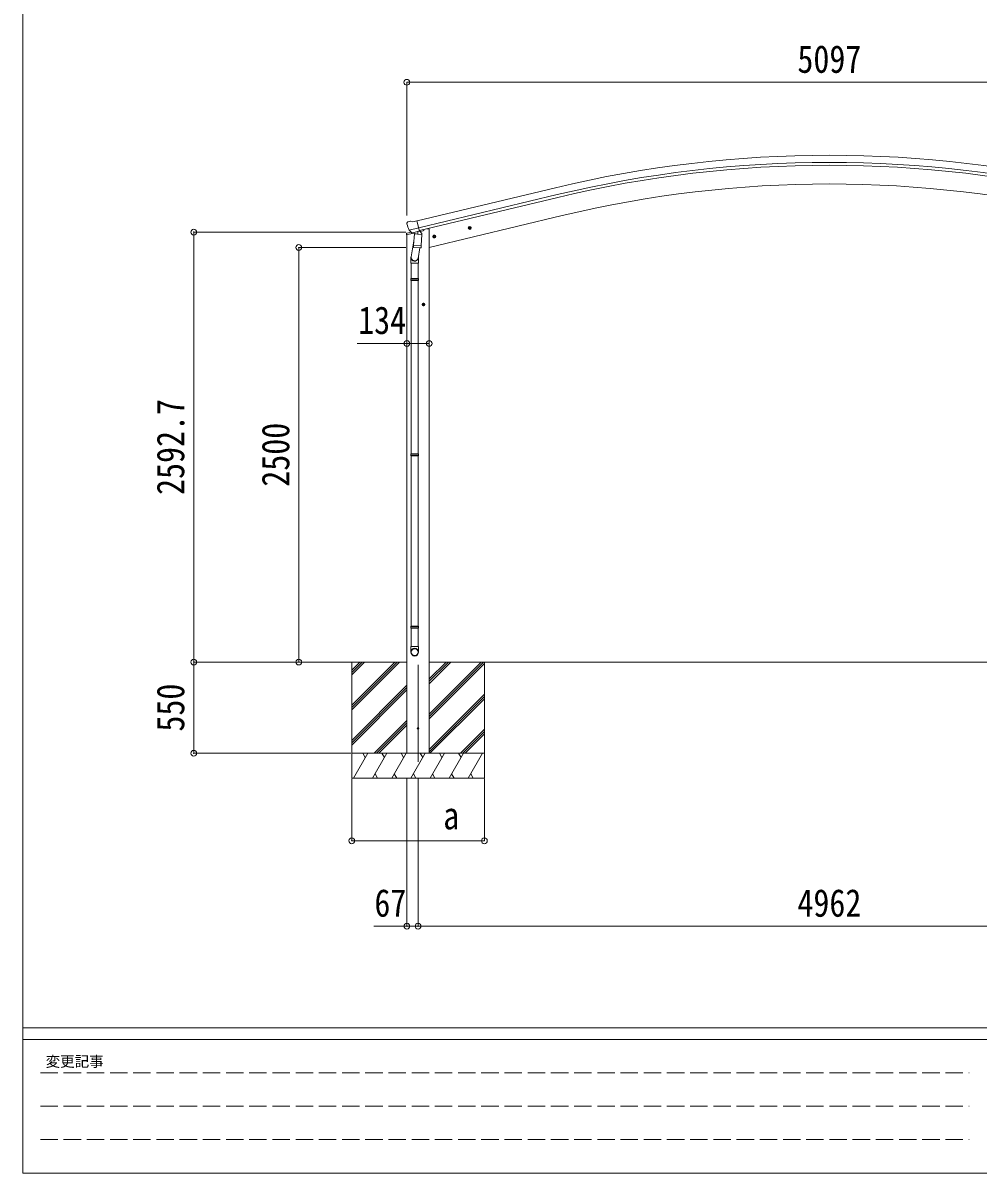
# Model space of a CAD drawing. Units: millimetres at full size. Extents: x -9783 to 9892, y -6828 to 6752.
# Drawn here: x -9783 to -4022, y -6828 to 107 of the extents above; entities that cross this region are included whole.
import ezdxf
from ezdxf.enums import TextEntityAlignment as Align

# ---------------------------------------------------------------- set-up
doc = ezdxf.new("R2010")
doc.units = ezdxf.units.MM
doc.header["$LTSCALE"] = 35
doc.header["$PDMODE"] = 32
doc.header["$PDSIZE"] = 35
doc.linetypes.add('DASHED3', pattern=[4, 3, -1])
for name, color, linetype, lineweight in [('0-0_0', 7, 'Continuous', 9), ('0-1_本体', 4, 'Continuous', 9), ('0-2_部品', 7, 'Continuous', 9), ('0-8_PARTS2', 2, 'Continuous', 9), ('0-A_寸法', 6, 'Continuous', 9), ('F-0_240', 7, 'Continuous', 9)]:
    doc.layers.add(name, color=color, linetype=linetype, lineweight=lineweight)
doc.styles.add('ＭＳ ゴシック', font='')
doc.styles.get('ＭＳ ゴシック').set_extended_font_data('MS Gothic')

msp = doc.modelspace()

# ---------------------------------------------------------------- linework, layer by layer
at = {"layer": '0-0_0'}
for p, q in [((-7466.81, -3746.69), (-7979.03, -3746.7)), ((-7799.81, -3795.3), (-7751.21, -3746.69)), ((-7799.81, -3746.7), (-7799.81, -4446.7)), ((-7799.81, -4007.43), (-7539.08, -3746.7)), ((-7799.81, -4021.57), (-7524.94, -3746.7)), ((-7799.81, -4035.71), (-7510.8, -3746.7)), ((-7799.81, -3823.58), (-7722.93, -3746.7)), ((-7799.81, -3809.44), (-7737.07, -3746.7)), ((-7332.81, -4060.93), (-7018.58, -3746.7)), ((-7332.81, -4075.07), (-7004.44, -3746.7)), ((-7332.81, -3877.08), (-7202.43, -3746.7)), ((-7332.81, -3862.94), (-7216.57, -3746.7)), ((-7332.81, -3848.8), (-7230.71, -3746.7)), ((-7332.81, -3746.7), (-2505.19, -3746.7)), ((-7332.81, -4089.21), (-6999.81, -3756.21)), ((-6999.81, -3746.7), (-6999.81, -4446.7)), ((-7799.81, -4219.56), (-7466.81, -3886.56)), ((-7799.81, -4233.7), (-7466.81, -3900.7)), ((-7799.81, -4247.84), (-7466.81, -3914.84)), ((-7332.81, -4273.06), (-6999.81, -3940.06)), ((-7332.81, -4287.2), (-6999.81, -3954.2)), ((-7328.17, -4296.7), (-6999.81, -3968.34)), ((-7664.82, -4296.7), (-7466.81, -4098.69)), ((-7650.68, -4296.7), (-7466.81, -4112.83)), ((-7636.53, -4296.7), (-7466.81, -4126.98)), ((-7144.32, -4296.7), (-6999.81, -4152.19)), ((-7130.18, -4296.7), (-6999.81, -4166.33)), ((-7116.03, -4296.7), (-6999.81, -4180.48)), ((-6999.81, -4296.7), (-7799.81, -4296.7)), ((-7789.52, -4446.7), (-7702.92, -4296.7)), ((-7717.92, -4322.68), (-7732.92, -4296.7)), ((-7674.05, -4446.7), (-7587.45, -4296.7)), ((-7602.45, -4322.68), (-7617.45, -4296.7)), ((-7558.58, -4446.7), (-7471.98, -4296.7)), ((-7486.98, -4322.68), (-7501.98, -4296.7)), ((-7332.81, -4296.7), (-7466.81, -4296.7)), ((-7443.11, -4446.7), (-7356.51, -4296.7)), ((-7371.51, -4322.68), (-7386.51, -4296.7)), ((-7327.64, -4446.7), (-7241.04, -4296.7)), ((-7256.04, -4322.68), (-7271.04, -4296.7)), ((-7212.17, -4446.7), (-7125.57, -4296.7)), ((-7155.57, -4296.7), (-7140.57, -4322.68)), ((-7096.7, -4446.7), (-7010.1, -4296.7)), ((-7659.05, -4420.72), (-7644.05, -4446.7)), ((-7543.58, -4420.72), (-7528.58, -4446.7)), ((-7428.11, -4420.72), (-7413.11, -4446.7)), ((-7312.64, -4420.72), (-7297.64, -4446.7)), ((-7197.17, -4420.72), (-7182.17, -4446.7)), ((-7081.7, -4420.72), (-7066.7, -4446.7)), ((-7799.81, -4446.7), (-6999.81, -4446.7))]:
    msp.add_line(p, q, dxfattribs=at)
at = {"layer": '0-1_本体'}
for p, q in [((-7405.88, -1086.42), (-6570.16, -885.81)), ((-7395.8, -1128.42), (-6560.08, -927.79)), ((-7391.87, -1144.79), (-6556.15, -944.15)), ((-7332.81, -1246.82), (-6529.77, -1054.03)), ((-7466.81, -1169.98), (-7466.81, -4296.7)), ((-7332.81, -1133.7), (-7345.68, -1133.7)), ((-7332.81, -1133.7), (-7332.81, -4296.7))]:
    msp.add_line(p, q, dxfattribs=at)
for radius in [7073, 7029.83, 7013, 6900]:
    msp.add_arc((-4919, -7763.38), radius, 76.5, 103.5, dxfattribs=at)
at = {"layer": '0-2_部品'}
for p, q in [((-7467.25, -1102.35), (-7466.98, -1103.5)), ((-7463.03, -1093.78), (-7466.89, -1100.07)), ((-7459.94, -1091.53), (-7446.76, -1088.36)), ((-7432.2, -1091.04), (-7445.46, -1088.34)), ((-7432.2, -1091.04), (-7406.27, -1084.81)), ((-7469.28, -1170.57), (-7426.35, -1160.26)), ((-7469.28, -1163.68), (-7469.28, -1170.57)), ((-7440.04, -1154.3), (-7466.98, -1160.76)), ((-7453.2, -1142.66), (-7395.69, -1128.85)), ((-7436.35, -1157.57), (-7452.72, -1143.08)), ((-7433.64, -1158.14), (-7426.12, -1156.33)), ((-7432.8, -1158.03), (-7431.27, -1157.66)), ((-7431.27, -1157.66), (-7394.57, -1148.85)), ((-7429.43, -1157.89), (-7429.49, -1158.63)), ((-7428.73, -1159.67), (-7402.91, -1166.11)), ((-7421.81, -1165.02), (-7426.49, -1231.85)), ((-7376.12, -1168.21), (-7421.81, -1165.02)), ((-7420.04, -1161.84), (-7420.27, -1165.13)), ((-7400.52, -1150.67), (-7401.54, -1165.28)), ((-7394.57, -1148.85), (-7393.04, -1148.48)), ((-7391.48, -1146.38), (-7390.54, -1146.45)), ((-7390.54, -1146.45), (-7377.23, -1161.76)), ((-7386.78, -1150.77), (-7368.56, -1146.39)), ((-7380.8, -1235.05), (-7376.12, -1168.21)), ((-7377.23, -1161.76), (-7377.67, -1168.1)), ((-7364.72, -1138.27), (-7364.72, -1141.53)), ((-7292.25, -1177.96), (-7311.7, -1182.63)), ((-7309.27, -1182.05), (-7307.14, -1174.85)), ((-7307.14, -1174.85), (-7299.84, -1173.1)), ((-7299.64, -1190.02), (-7304.31, -1170.57)), ((-7299.84, -1173.1), (-7294.68, -1178.54)), ((-7078.33, -1126.6), (-7097.78, -1131.27)), ((-7095.35, -1130.69), (-7093.22, -1123.49)), ((-7090.19, -1136.13), (-7095.35, -1130.69)), ((-7093.22, -1123.49), (-7085.92, -1121.74)), ((-7085.72, -1138.66), (-7090.39, -1119.21)), ((-7085.92, -1121.74), (-7080.76, -1127.18)), ((-7424.75, -1207.09), (-7440.67, -1303.26)), ((-7427.34, -1244.32), (-7426.47, -1231.86)), ((-7426.95, -1245.68), (-7426.95, -1245.68)), ((-7380.8, -1235.05), (-7426.49, -1231.85)), ((-7425.5, -1246.46), (-7383.8, -1249.37)), ((-7380.81, -1235.05), (-7381.7, -1247.75)), ((-7304.11, -1187.49), (-7309.27, -1182.05)), ((-7442.82, -1340.42), (-7442.82, -1306.07)), ((-7389.23, -1249), (-7399.96, -1312.58)), ((-7396.82, -1305.76), (-7396.82, -1340.42)), ((-7396.82, -1340.42), (-7442.82, -1340.42)), ((-7440.82, -1340.42), (-7440.82, -1434.42)), ((-7398.82, -1340.42), (-7398.82, -1434.42)), ((-7442.82, -1436.42), (-7441.82, -1434.42)), ((-7396.82, -1436.42), (-7442.82, -1436.42)), ((-7396.82, -1444.42), (-7442.82, -1444.42)), ((-7397.82, -1434.42), (-7441.82, -1434.42)), ((-7397.82, -1446.42), (-7441.82, -1446.42)), ((-7440.82, -1446.42), (-7440.82, -2490.76)), ((-7398.82, -1446.42), (-7398.82, -2490.76)), ((-7396.82, -1436.42), (-7397.82, -1434.42)), ((-7396.82, -1444.42), (-7397.82, -1446.42)), ((-7396.82, -1436.42), (-7396.82, -1444.42)), ((-7356.61, -1590.21), (-7376.61, -1590.21)), ((-7374.11, -1590.21), (-7370.36, -1583.71)), ((-7370.36, -1596.71), (-7374.11, -1590.21)), ((-7370.36, -1583.71), (-7362.86, -1583.71)), ((-7366.61, -1600.21), (-7366.61, -1580.21)), ((-7362.86, -1583.71), (-7359.1, -1590.21)), ((-7442.82, -2492.76), (-7441.82, -2490.76)), ((-7396.82, -2492.76), (-7442.82, -2492.76)), ((-7397.82, -2490.76), (-7441.82, -2490.76)), ((-7396.82, -2492.76), (-7397.82, -2490.76)), ((-7396.82, -2492.76), (-7396.82, -2500.76)), ((-7396.82, -2500.76), (-7442.82, -2500.76)), ((-7397.82, -2502.76), (-7441.82, -2502.76)), ((-7440.82, -2502.76), (-7440.82, -3530.8)), ((-7398.82, -2502.76), (-7398.82, -3530.8)), ((-7396.82, -2500.76), (-7397.82, -2502.76)), ((-7442.82, -3532.8), (-7441.82, -3530.8)), ((-7396.82, -3532.8), (-7442.82, -3532.8)), ((-7397.82, -3530.8), (-7441.82, -3530.8)), ((-7396.82, -3532.8), (-7397.82, -3530.8)), ((-7396.82, -3532.8), (-7396.82, -3540.8)), ((-7396.82, -3540.8), (-7442.82, -3540.8)), ((-7397.82, -3542.8), (-7441.82, -3542.8)), ((-7440.82, -3542.8), (-7440.82, -3652.8)), ((-7398.82, -3542.8), (-7398.82, -3652.8)), ((-7396.82, -3540.8), (-7397.82, -3542.8)), ((-7442.82, -3686.94), (-7442.82, -3652.8)), ((-7396.82, -3652.8), (-7442.82, -3652.8)), ((-7396.82, -3686.94), (-7396.82, -3652.8))]:
    msp.add_line(p, q, dxfattribs=at)
for points in [[(-7400.84, -1150.26), (-7391.11, -1147.93), (-7406.27, -1084.81)], [(-7453.47, -1142.08), (-7452.88, -1142.93), (-7452.72, -1143.08)], [(-7400.84, -1150.26), (-7401.07, -1150.41), (-7425.84, -1156.36), (-7426.12, -1156.33)], [(-7294.68, -1178.54), (-7296.81, -1185.74), (-7304.11, -1187.49)], [(-7080.76, -1127.18), (-7082.89, -1134.38), (-7090.19, -1136.13)], [(-7442.82, -1436.42), (-7442.82, -1444.42), (-7441.82, -1446.42)], [(-7359.1, -1590.21), (-7362.86, -1596.71), (-7370.36, -1596.71)], [(-7442.82, -2492.76), (-7442.82, -2500.76), (-7441.82, -2502.76)], [(-7442.82, -3532.8), (-7442.82, -3540.8), (-7441.82, -3542.8)]]:
    msp.add_lwpolyline(points, dxfattribs=at)
for centre, radius in [((-7301.98, -1180.29), 8.5), ((-7301.98, -1180.29), 7.7), ((-7301.98, -1180.29), 6.5), ((-7088.05, -1128.94), 8.5), ((-7088.05, -1128.94), 7.7), ((-7088.05, -1128.94), 6.5), ((-7366.61, -1590.21), 8.5), ((-7366.61, -1590.21), 7.7), ((-7366.61, -1590.21), 6.5)]:
    msp.add_circle(centre, radius, dxfattribs=at)
at = {"layer": '0-2_部品', "color": 4}
msp.add_circle((-7399.81, -4146.7), 5, dxfattribs=at)
at = {"layer": '0-2_部品'}
for centre, radius, start, end in [((-7270.17, -1056.25), 202.4, 193.5, 205.09125), ((-7458.77, -1096.39), 5, 103.5, 148.5), ((-7446.05, -1091.28), 3, 78.5, 103.5), ((-7466.28, -1163.68), 3, 103.5, 180), ((-7432.92, -1157.54), 0.5, 248.23754, 283.5), ((-7429.93, -1157.86), 0.5, 356, 103.5), ((-7428.49, -1158.7), 1, 176, 256), ((-7402.56, -1165.14), 1.03, 250.03897, 351.96569), ((-7399.92, -1150.76), 0.604, 100.59842, 172.20595), ((-7393.15, -1148), 0.5, 283.5, 318.76246), ((-7369.72, -1141.53), 5, 283.5, 0), ((-7425.4, -1244.49), 1.95, 175.04017, 217.47766), ((-7425.36, -1244.46), 2, 217.40962, 266), ((-7383.66, -1247.38), 2, 266, 349.46843), ((-7412.82, -1306.07), 30, 177.45142, 180)]:
    msp.add_arc(centre, radius, start, end, dxfattribs=at)
for centre, major_axis, ratio, start_param, end_param in [((-7464.33, -1101.64), (-1.57, -2.57), 0.99628, 4.712389, 5.4996506), ((-7434.36, -1155.31), (-0.73, -2.92), 0.997631, 5.8041905, 6.6006116), ((-7434.3, -1155.09), (2.63, 3.16), 0.650902, 4.0958226, 4.1686332), ((-7434.33, -1155.21), (-0.73, -2.92), 0.997631, 0.3902369, 0.4789948), ((-7419.82, -1305.76), (23, 0), 0.996195, 2.5560258, 6.5663028), ((-7419.82, -1305.76), (21, 0), 0.996195, 2.9349147, 5.9512394), ((-7419.82, -3685.19), (-23, 0), 0.996195, 3.1415927, 6.2831853), ((-7419.82, -3686.94), (-23, 0), 0.996195, 3.1415927, 6.2831853), ((-7419.82, -3686.94), (0, -23.43), 0.981806, 4.712389, 7.8539816)]:
    msp.add_ellipse(centre, major_axis=major_axis, ratio=ratio, start_param=start_param, end_param=end_param, dxfattribs=at)
msp.add_ellipse((-7419.82, -3686.94), major_axis=(21, 0), ratio=0.996195, dxfattribs=at)
at = {"layer": '0-8_PARTS2', "color": 6}
msp.add_line((-7467.31, -250.3), (-2370.29, -250.3), dxfattribs=at)
at = {"layer": '0-8_PARTS2'}
msp.add_line((-7399.81, -4347.64), (-7399.81, -3763.69), dxfattribs=at)
at = {"layer": '0-A_寸法'}
for p, q in [((-7467.31, -250.3), (-7467.31, -1052.63)), ((-8753.09, -1154), (-7474.26, -1154)), ((-8753.09, -3746.7), (-8753.09, -1154)), ((-8119.38, -1246.72), (-7474.26, -1246.72)), ((-8119.38, -3746.7), (-8119.38, -1246.72)), ((-7466.81, -1825.45), (-7766.81, -1825.45)), ((-7332.81, -1825.45), (-7466.81, -1825.45)), ((-8753.09, -3746.7), (-8753.09, -4296.7)), ((-8753.09, -3746.7), (-7806.82, -3746.7)), ((-8753.09, -3746.7), (-7804.07, -3746.7)), ((-8119.38, -3746.7), (-7806.82, -3746.7)), ((-8753.09, -4296.7), (-7805.1, -4296.7)), ((-7799.81, -4824.6), (-7799.81, -4450.19)), ((-7466.81, -5339.59), (-7466.81, -4450.19)), ((-7399.81, -5339.59), (-7399.81, -4450.19)), ((-6999.81, -4824.6), (-6999.81, -4450.19)), ((-7799.81, -4824.6), (-6999.81, -4824.6)), ((-7466.81, -5339.59), (-7666.81, -5339.59)), ((-7466.81, -5339.59), (-7399.81, -5339.59)), ((-7399.81, -5339.59), (-2437.79, -5339.59))]:
    msp.add_line(p, q, dxfattribs=at)
for p in [(-7467.31, -250.3), (-8753.09, -1154), (-8119.38, -1246.72), (-7466.81, -1825.45), (-7332.81, -1825.45), (-8753.09, -3746.7), (-8119.38, -3746.7), (-8753.09, -4296.7), (-7799.81, -4824.6), (-6999.81, -4824.6), (-7466.81, -5339.59), (-7399.81, -5339.59)]:
    msp.add_point(p, dxfattribs=at)
at = {"layer": 'F-0_240', "color": 5}
for p, q in [((-9783.03, 6751.9), (-9783.03, -6828.1)), ((-9783.03, -5953.1), (9396.97, -5953.1)), ((-9783.03, -6023.1), (6285.75, -6023.1)), ((-9783.03, -6828.1), (9396.97, -6828.1))]:
    msp.add_line(p, q, dxfattribs=at)
at = {"layer": 'F-0_240', "color": 4, "linetype": 'DASHED3'}
for p, q in [((-9678.03, -6224.35), (-4074.25, -6224.35)), ((-9678.03, -6425.6), (-4074.25, -6425.6)), ((-9678.03, -6626.85), (-4074.25, -6626.85))]:
    msp.add_line(p, q, dxfattribs=at)

# ---------------------------------------------------------------- texts
at = {"layer": '0-A_寸法', "color": 7, "style": 'ＭＳ ゴシック', "width": 0.85}
for s, p in [('5097', (-5111.3, -243.3)), ('134', (-7761.18, -1818.45)), ('a', (-7247.93, -4805.6)), ('67', (-7663.06, -5332.59)), ('4962', (-5111.3, -5332.59))]:
    msp.add_text(s, height=166.8, dxfattribs=at).set_placement(p, align=Align.BOTTOM_LEFT)
for s, p in [('2592.7', (-8760.09, -2739.1)), ('2500', (-8126.38, -2689.21)), ('550', (-8760.09, -4166.08))]:
    msp.add_text(s, height=166.8, rotation=90, dxfattribs=at).set_placement(p, align=Align.BOTTOM_LEFT)
at = {"layer": 'F-0_240', "style": 'ＭＳ ゴシック'}
msp.add_text('変更記事', height=64.15, dxfattribs=at).set_placement((-9646.27, -6206.85), align=Align.BOTTOM_LEFT)

doc.saveas('drawing.dxf')
